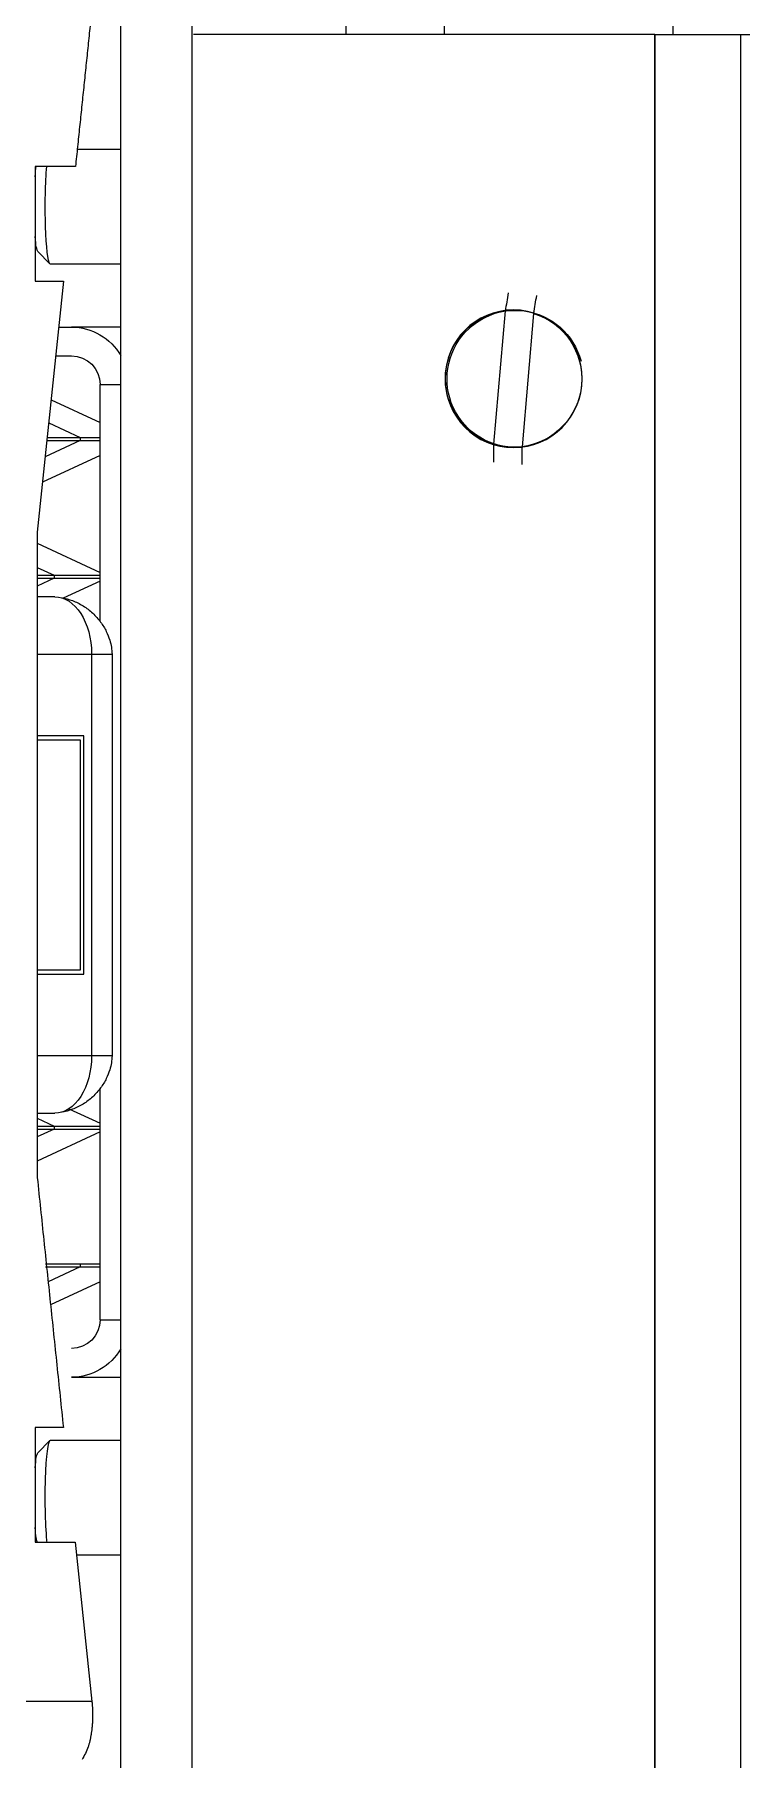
# Model space of a CAD drawing. Header units: millimetres. Extents: x -187347 to 135007, y -6415 to 292048.
# Drawn here: x -51175.7 to -51151.1, y 30109.2 to 30169.4 of the extents above; entities that cross this region are included whole.
import ezdxf

# ---------------------------------------------------------------- set-up
doc = ezdxf.new("R2010")
doc.units = ezdxf.units.MM
doc.header["$LTSCALE"] = 100
doc.layers.get('0').update_dxf_attribs({"lineweight": 18})
doc.layers.add('Layout CAT2', color=6, linetype='Continuous')

# ---------------------------------------------------------------- blocks, each defined once
blk = doc.blocks.new('643h346h634')
at = {"color": 0}
for p, q in [((17590.323, -1459.487), (17590.323, -1628.252)), ((17592.813, -1459.487), (17592.813, -1605.252)), ((17608.942, -1473.252), (17608.942, -1575.252)), ((17608.942, -1575.252), (17608.942, -1473.252)), ((17611.929, -1473.252), (17611.929, -1575.252)), ((17589.313, -1517.154), (17587.027, -1517.154)), ((17588.734, -1522.704), (17589.313, -1517.154)), ((17590.323, -1522.252), (17588.782, -1522.252)), ((17587.334, -1526.704), (17587.334, -1522.704)), ((17587.427, -1525.816), (17587.851, -1526.244)), ((17587.868, -1526.252), (17590.323, -1526.252)), ((17588.318, -1526.704), (17587.334, -1526.704)), ((17588.603, -1528.452), (17590.323, -1528.452)), ((17589.599, -1530.452), (17590.323, -1530.452)), ((17589.599, -1530.452), (17589.599, -1538.518)), ((17589.599, -1531.78), (17587.873, -1530.975)), ((17588.907, -1532.302), (17587.789, -1531.781)), ((17587.692, -1532.302), (17588.907, -1532.302)), ((17587.692, -1532.402), (17588.907, -1532.402)), ((17588.907, -1532.402), (17588.907, -1532.302)), ((17588.907, -1532.302), (17589.599, -1532.302)), ((17588.907, -1532.402), (17589.599, -1532.402)), ((17587.41, -1557.904), (17587.41, -1535.404)), ((17589.599, -1537.002), (17587.41, -1535.982)), ((17588.001, -1537.102), (17587.41, -1536.827)), ((17587.41, -1537.478), (17588.001, -1537.202)), ((17587.411, -1537.102), (17588.001, -1537.102)), ((17587.411, -1537.202), (17588.001, -1537.202)), ((17588.001, -1537.102), (17589.599, -1537.102)), ((17588.001, -1537.202), (17588.001, -1537.102)), ((17588.001, -1537.202), (17589.599, -1537.202)), ((17588.513, -1537.809), (17589.599, -1537.302)), ((17587.41, -1537.654), (17588.017, -1537.654)), ((17589.302, -1539.654), (17587.41, -1539.654)), ((17589.302, -1553.654), (17589.302, -1539.654)), ((17590.017, -1553.654), (17590.017, -1539.654)), ((17587.41, -1542.504), (17589.034, -1542.504)), ((17587.41, -1542.654), (17588.919, -1542.654)), ((17588.919, -1542.654), (17588.919, -1550.654)), ((17589.034, -1542.504), (17589.034, -1550.804)), ((17588.919, -1550.654), (17587.41, -1550.654)), ((17589.034, -1550.804), (17587.41, -1550.804)), ((17587.41, -1553.654), (17589.302, -1553.654)), ((17589.599, -1554.79), (17589.599, -1563.052)), ((17588.017, -1555.654), (17587.41, -1555.654)), ((17588.001, -1556.302), (17587.41, -1556.027)), ((17589.599, -1556.202), (17588.315, -1555.604)), ((17587.41, -1556.678), (17588.001, -1556.402)), ((17587.41, -1557.523), (17589.599, -1556.502)), ((17587.411, -1556.302), (17588.001, -1556.302)), ((17587.411, -1556.402), (17588.001, -1556.402)), ((17588.001, -1556.402), (17588.001, -1556.302)), ((17588.001, -1556.302), (17589.599, -1556.302)), ((17588.001, -1556.402), (17589.599, -1556.402)), ((17588.323, -1566.654), (17587.41, -1557.904)), ((17589.599, -1560.58), (17587.592, -1559.644)), ((17588.907, -1561.102), (17587.684, -1560.532)), ((17587.744, -1561.102), (17588.907, -1561.102)), ((17587.754, -1561.202), (17588.907, -1561.202)), ((17587.808, -1561.715), (17588.907, -1561.202)), ((17588.907, -1561.102), (17589.599, -1561.102)), ((17588.907, -1561.202), (17588.907, -1561.102)), ((17588.907, -1561.202), (17589.599, -1561.202)), ((17603.719, -1565.621), (17603.313, -1560.971)), ((17604.068, -1560.866), (17604.306, -1560.866)), ((17604.711, -1565.533), (17604.306, -1560.884)), ((17587.892, -1562.521), (17589.599, -1561.725)), ((17589.599, -1563.052), (17590.323, -1563.052)), ((17588.051, -1564.052), (17588.603, -1564.052)), ((17588.155, -1565.052), (17588.603, -1565.052)), ((17590.323, -1565.052), (17588.603, -1565.052)), ((17587.334, -1570.654), (17587.334, -1566.654)), ((17587.851, -1567.261), (17587.427, -1567.688)), ((17587.868, -1567.252), (17587.852, -1567.26)), ((17587.868, -1567.252), (17587.868, -1567.252)), ((17590.323, -1567.252), (17587.868, -1567.252)), ((17588.741, -1570.654), (17587.334, -1570.654)), ((17588.804, -1571.252), (17590.323, -1571.252)), ((17608.942, -1575.252), (17592.858, -1575.252)), ((17598.16, -1590.251), (17598.16, -1575.251)), ((17601.605, -1575.251), (17601.605, -1605.25)), ((17608.942, -1575.252), (17611.929, -1575.252)), ((17609.572, -1575.251), (17609.572, -1605.25)), ((17611.929, -1575.252), (17613.108, -1575.252))]:
    blk.add_line(p, q, dxfattribs=at)
for centre, major_axis, ratio, start_param, end_param in [((17587.55, -1517.154), (0, 3), 0.642784, 5.270685, 5.454319), ((17587.44, -1524.252), (0, 1.571), 0.090637, 0.12418, 0.843703), ((17587.868, -1524.252), (0, 2), 0.090637, 0.660902, 3.14168), ((17587.44, -1524.252), (0, 1.571), 0.090637, 2.297966, 3.050476), ((17588.603, -1530.452), (0, 2), 0.995884, 5.24106, 6.283185), ((17588.603, -1530.452), (0, 1), 0.995884, 4.712389, 6.283185), ((17588.017, -1539.654), (0, -2), 0.642784, 1.570796, 3.141593), ((17588.017, -1553.654), (0, -2), 0.642784, 0, 1.570796), ((17604.068, -1563.252), (0, -2.386), 0.995884, 2.879793, 7.592182), ((17604.012, -1563.252), (0, -2.386), 0.995884, 3.439935, 6.159376), ((17604.012, -1563.252), (0, -2.386), 0.995884, 0.298342, 3.017784), ((17588.603, -1563.052), (0, 1), 0.995884, 3.141593, 4.712389), ((17588.603, -1563.052), (0, 2), 0.995884, 3.141593, 4.183718), ((17587.868, -1569.252), (0, 2), 0.090637, 0.087267, 2.347446), ((17587.44, -1569.252), (0, 1.571), 0.090637, 0.087267, 0.843703), ((17587.44, -1569.252), (0, 1.571), 0.090637, 2.297966, 2.673583)]:
    blk.add_ellipse(centre, major_axis=major_axis, ratio=ratio, start_param=start_param, end_param=end_param, dxfattribs=at)
blk.add_ellipse((17604.012, -1563.252), major_axis=(0, -2.4), ratio=0.995884, dxfattribs=at)
for points, knots in [([(17589.313, -1517.154), (17589.314, -1517.145), (17589.316, -1517.127), (17589.318, -1517.099), (17589.321, -1517.072), (17589.323, -1517.046), (17589.325, -1517.019), (17589.327, -1516.994), (17589.329, -1516.968), (17589.33, -1516.943), (17589.332, -1516.918), (17589.333, -1516.894), (17589.334, -1516.869), (17589.335, -1516.846), (17589.336, -1516.822), (17589.336, -1516.799), (17589.337, -1516.777), (17589.337, -1516.754), (17589.338, -1516.732), (17589.338, -1516.711), (17589.338, -1516.69), (17589.338, -1516.669), (17589.338, -1516.648), (17589.338, -1516.628), (17589.338, -1516.608), (17589.337, -1516.589), (17589.337, -1516.57), (17589.336, -1516.551), (17589.336, -1516.533), (17589.335, -1516.515), (17589.335, -1516.497), (17589.334, -1516.48), (17589.333, -1516.463), (17589.332, -1516.447), (17589.331, -1516.431), (17589.331, -1516.415), (17589.33, -1516.399), (17589.329, -1516.384), (17589.328, -1516.369), (17589.327, -1516.355), (17589.326, -1516.341), (17589.323, -1516.311), (17589.319, -1516.264), (17589.313, -1516.203), (17589.306, -1516.142), (17589.298, -1516.083), (17589.289, -1516.025), (17589.28, -1515.969), (17589.27, -1515.914), (17589.259, -1515.86), (17589.248, -1515.808), (17589.237, -1515.757), (17589.225, -1515.707), (17589.212, -1515.658), (17589.199, -1515.611), (17589.19, -1515.58), (17589.186, -1515.565)], [0, 0, 0, 0, 0.016524, 0.032842, 0.048955, 0.064862, 0.080563, 0.096059, 0.111349, 0.126434, 0.141312, 0.155986, 0.170453, 0.184715, 0.198771, 0.212622, 0.226267, 0.239706, 0.25294, 0.265968, 0.27879, 0.291407, 0.303818, 0.316024, 0.328023, 0.339818, 0.351406, 0.362789, 0.373966, 0.384938, 0.395704, 0.406264, 0.416619, 0.426768, 0.436712, 0.44645, 0.455982, 0.465308, 0.474429, 0.483344, 0.492054, 0.500558, 0.539808, 0.578508, 0.616658, 0.654258, 0.691307, 0.727806, 0.763755, 0.799154, 0.834004, 0.868303, 0.902052, 0.935251, 0.9679, 1, 1, 1, 1]), ([(17590.016, -1539.654), (17590.012, -1539.493), (17589.968, -1539.233), (17589.819, -1538.845), (17589.621, -1538.524), (17589.35, -1538.217), (17589.017, -1537.959), (17588.642, -1537.777), (17588.383, -1537.709), (17588.251, -1537.687)], [0, 0, 0, 0, 0.187703, 0.30306, 0.432387, 0.573525, 0.717772, 0.861035, 1, 1, 1, 1]), ([(17590.017, -1539.654), (17590.017, -1539.654), (17590.014, -1539.654), (17589.998, -1539.654), (17589.974, -1539.654), (17589.9, -1539.654), (17589.851, -1539.654), (17589.73, -1539.654), (17589.659, -1539.654), (17589.495, -1539.654), (17589.403, -1539.654), (17589.302, -1539.654)], [0, 0, 0, 0, 0.101479, 0.101479, 0.326109, 0.326109, 0.55074, 0.55074, 0.77537, 0.77537, 1, 1, 1, 1]), ([(17588.251, -1555.621), (17588.383, -1555.6), (17588.642, -1555.532), (17589.017, -1555.349), (17589.35, -1555.091), (17589.621, -1554.784), (17589.819, -1554.463), (17589.968, -1554.076), (17590.012, -1553.815), (17590.016, -1553.654)], [0, 0, 0, 0, 0.138964, 0.282228, 0.426474, 0.567613, 0.69694, 0.812297, 1, 1, 1, 1]), ([(17589.302, -1553.654), (17589.403, -1553.654), (17589.495, -1553.654), (17589.659, -1553.654), (17589.73, -1553.654), (17589.851, -1553.654), (17589.9, -1553.654), (17589.974, -1553.654), (17589.998, -1553.654), (17590.014, -1553.654), (17590.017, -1553.654), (17590.017, -1553.654)], [0, 0, 0, 0, 0.22463, 0.22463, 0.44926, 0.44926, 0.673891, 0.673891, 0.898521, 0.898521, 1, 1, 1, 1])]:
    blk.add_open_spline(points, degree=3, knots=knots, dxfattribs=at)
for points, degree in [([(17587.334, -1522.704), (17588.734, -1522.704)], 1), ([(17587.41, -1535.404), (17588.318, -1526.704)], 1), ([(17603.313, -1560.971), (17603.314, -1560.763), (17603.314, -1560.556), (17603.315, -1560.349)], 3), ([(17604.307, -1560.262), (17604.306, -1560.469), (17604.306, -1560.676), (17604.306, -1560.884)], 3), ([(17603.828, -1566.243), (17603.792, -1566.036), (17603.755, -1565.828), (17603.719, -1565.621)], 3), ([(17604.711, -1565.533), (17604.747, -1565.741), (17604.784, -1565.949), (17604.82, -1566.156)], 3), ([(17587.334, -1566.654), (17588.323, -1566.654)], 1), ([(17589.313, -1576.154), (17588.741, -1570.654)], 1)]:
    blk.add_open_spline(points, degree=degree, dxfattribs=at)

msp = doc.modelspace()

# ---------------------------------------------------------------- block references
at = {"layer": 'Layout CAT2', "xscale": -1, "rotation": 180}
msp.add_blockref('643h346h634', (-68763.028, 28594.1, -3.449), dxfattribs=at)

doc.saveas('drawing.dxf')
